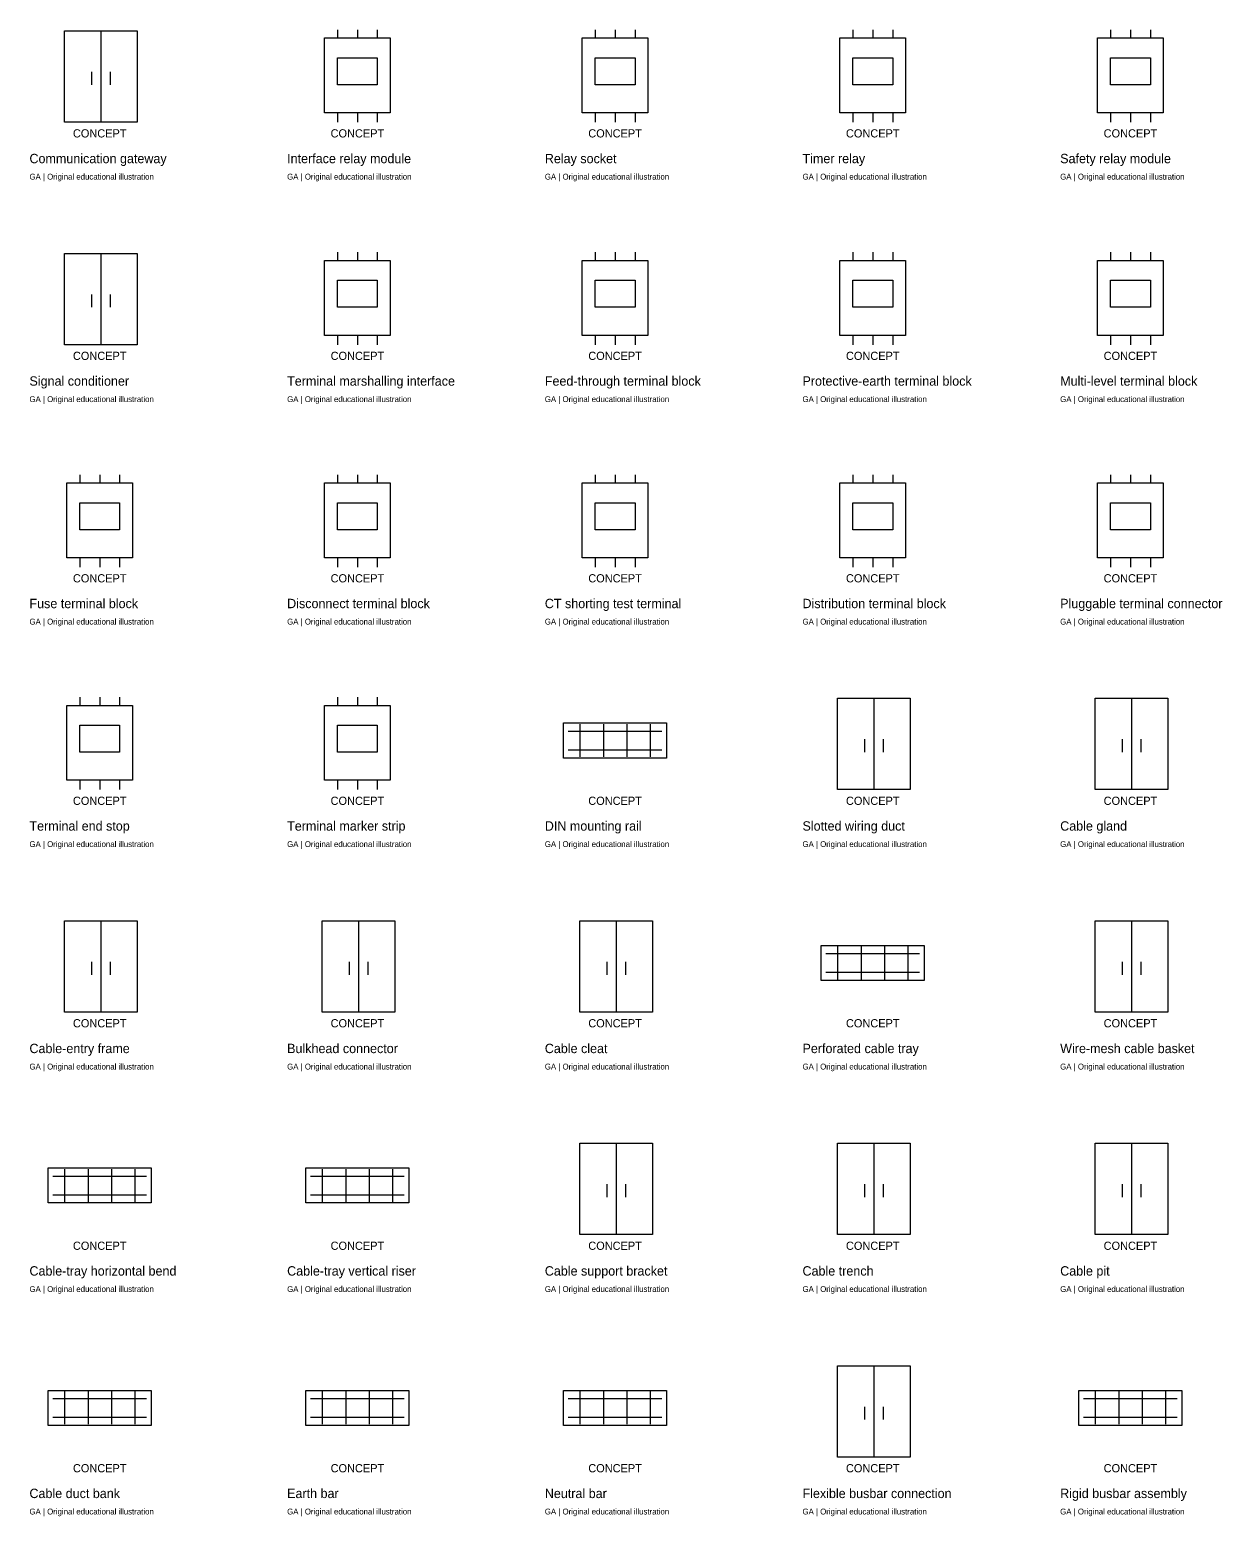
# Model space of a CAD drawing. Extents: x -25 to 1140, y -41451 to 113.
# Drawn here: x 0 to 1018, y -19411 to -18141 of the extents above; entities that cross this region are included whole.
import ezdxf
from ezdxf.enums import TextEntityAlignment as Align

# ---------------------------------------------------------------- set-up
doc = ezdxf.new("R2010")
doc.units = 0
doc.layers.add('REFERENCE', color=7, linetype='CONTINUOUS')

# ---------------------------------------------------------------- blocks, each defined once
blk = doc.blocks.new('REF_GA_COMMUNICATION_GATEWAY')
at = {"layer": 'REFERENCE'}
for p, q in [((30, 98), (92, 98)), ((30, 20), (30, 98)), ((61, 98), (61, 20)), ((92, 98), (92, 20)), ((53, 63), (53, 52)), ((69, 63), (69, 52)), ((92, 20), (30, 20))]:
    blk.add_line(p, q, dxfattribs=at)
blk.add_text('CONCEPT', height=7, dxfattribs=at).set_placement((60, 7), align=Align.CENTER)
blk = doc.blocks.new('REF_GA_INTERFACE_RELAY_MODULE')
at = {"layer": 'REFERENCE'}
for p, q in [((32, 92), (88, 92)), ((32, 28), (32, 92)), ((43, 99), (43, 92)), ((60, 99), (60, 92)), ((77, 99), (77, 92)), ((88, 92), (88, 28)), ((43, 75), (77, 75)), ((43, 52), (43, 75)), ((77, 75), (77, 52)), ((77, 52), (43, 52)), ((88, 28), (32, 28)), ((43, 28), (43, 20)), ((60, 28), (60, 20)), ((77, 28), (77, 20))]:
    blk.add_line(p, q, dxfattribs=at)
blk.add_text('CONCEPT', height=7, dxfattribs=at).set_placement((60, 7), align=Align.CENTER)
blk = doc.blocks.new('REF_GA_RELAY_SOCKET')
at = {"layer": 'REFERENCE'}
for p, q in [((32, 92), (88, 92)), ((32, 28), (32, 92)), ((43, 99), (43, 92)), ((60, 99), (60, 92)), ((77, 99), (77, 92)), ((88, 92), (88, 28)), ((43, 75), (77, 75)), ((43, 52), (43, 75)), ((77, 75), (77, 52)), ((77, 52), (43, 52)), ((88, 28), (32, 28)), ((43, 28), (43, 20)), ((60, 28), (60, 20)), ((77, 28), (77, 20))]:
    blk.add_line(p, q, dxfattribs=at)
blk.add_text('CONCEPT', height=7, dxfattribs=at).set_placement((60, 7), align=Align.CENTER)
blk = doc.blocks.new('REF_GA_TIMER_RELAY')
at = {"layer": 'REFERENCE'}
for p, q in [((32, 92), (88, 92)), ((32, 28), (32, 92)), ((43, 99), (43, 92)), ((60, 99), (60, 92)), ((77, 99), (77, 92)), ((88, 92), (88, 28)), ((43, 75), (77, 75)), ((43, 52), (43, 75)), ((77, 75), (77, 52)), ((77, 52), (43, 52)), ((88, 28), (32, 28)), ((43, 28), (43, 20)), ((60, 28), (60, 20)), ((77, 28), (77, 20))]:
    blk.add_line(p, q, dxfattribs=at)
blk.add_text('CONCEPT', height=7, dxfattribs=at).set_placement((60, 7), align=Align.CENTER)
blk = doc.blocks.new('REF_GA_SAFETY_RELAY_MODULE')
at = {"layer": 'REFERENCE'}
for p, q in [((32, 92), (88, 92)), ((32, 28), (32, 92)), ((43, 99), (43, 92)), ((60, 99), (60, 92)), ((77, 99), (77, 92)), ((88, 92), (88, 28)), ((43, 75), (77, 75)), ((43, 52), (43, 75)), ((77, 75), (77, 52)), ((77, 52), (43, 52)), ((88, 28), (32, 28)), ((43, 28), (43, 20)), ((60, 28), (60, 20)), ((77, 28), (77, 20))]:
    blk.add_line(p, q, dxfattribs=at)
blk.add_text('CONCEPT', height=7, dxfattribs=at).set_placement((60, 7), align=Align.CENTER)
blk = doc.blocks.new('REF_GA_SIGNAL_CONDITIONER')
at = {"layer": 'REFERENCE'}
for p, q in [((30, 98), (92, 98)), ((30, 20), (30, 98)), ((61, 98), (61, 20)), ((92, 98), (92, 20)), ((53, 63), (53, 52)), ((69, 63), (69, 52)), ((92, 20), (30, 20))]:
    blk.add_line(p, q, dxfattribs=at)
blk.add_text('CONCEPT', height=7, dxfattribs=at).set_placement((60, 7), align=Align.CENTER)
blk = doc.blocks.new('REF_GA_TERMINAL_MARSHALLING_INTERFACE')
at = {"layer": 'REFERENCE'}
for p, q in [((32, 92), (88, 92)), ((32, 28), (32, 92)), ((43, 99), (43, 92)), ((60, 99), (60, 92)), ((77, 99), (77, 92)), ((88, 92), (88, 28)), ((43, 75), (77, 75)), ((43, 52), (43, 75)), ((77, 75), (77, 52)), ((77, 52), (43, 52)), ((88, 28), (32, 28)), ((43, 28), (43, 20)), ((60, 28), (60, 20)), ((77, 28), (77, 20))]:
    blk.add_line(p, q, dxfattribs=at)
blk.add_text('CONCEPT', height=7, dxfattribs=at).set_placement((60, 7), align=Align.CENTER)
blk = doc.blocks.new('REF_GA_FEED_THROUGH_TERMINAL_BLOCK')
at = {"layer": 'REFERENCE'}
for p, q in [((32, 92), (88, 92)), ((32, 28), (32, 92)), ((43, 99), (43, 92)), ((60, 99), (60, 92)), ((77, 99), (77, 92)), ((88, 92), (88, 28)), ((43, 75), (77, 75)), ((43, 52), (43, 75)), ((77, 75), (77, 52)), ((77, 52), (43, 52)), ((88, 28), (32, 28)), ((43, 28), (43, 20)), ((60, 28), (60, 20)), ((77, 28), (77, 20))]:
    blk.add_line(p, q, dxfattribs=at)
blk.add_text('CONCEPT', height=7, dxfattribs=at).set_placement((60, 7), align=Align.CENTER)
blk = doc.blocks.new('REF_GA_PROTECTIVE_EARTH_TERMINAL_BLOCK')
at = {"layer": 'REFERENCE'}
for p, q in [((32, 92), (88, 92)), ((32, 28), (32, 92)), ((43, 99), (43, 92)), ((60, 99), (60, 92)), ((77, 99), (77, 92)), ((88, 92), (88, 28)), ((43, 75), (77, 75)), ((43, 52), (43, 75)), ((77, 75), (77, 52)), ((77, 52), (43, 52)), ((88, 28), (32, 28)), ((43, 28), (43, 20)), ((60, 28), (60, 20)), ((77, 28), (77, 20))]:
    blk.add_line(p, q, dxfattribs=at)
blk.add_text('CONCEPT', height=7, dxfattribs=at).set_placement((60, 7), align=Align.CENTER)
blk = doc.blocks.new('REF_GA_MULTI_LEVEL_TERMINAL_BLOCK')
at = {"layer": 'REFERENCE'}
for p, q in [((32, 92), (88, 92)), ((32, 28), (32, 92)), ((43, 99), (43, 92)), ((60, 99), (60, 92)), ((77, 99), (77, 92)), ((88, 92), (88, 28)), ((43, 75), (77, 75)), ((43, 52), (43, 75)), ((77, 75), (77, 52)), ((77, 52), (43, 52)), ((88, 28), (32, 28)), ((43, 28), (43, 20)), ((60, 28), (60, 20)), ((77, 28), (77, 20))]:
    blk.add_line(p, q, dxfattribs=at)
blk.add_text('CONCEPT', height=7, dxfattribs=at).set_placement((60, 7), align=Align.CENTER)
blk = doc.blocks.new('REF_GA_FUSE_TERMINAL_BLOCK')
at = {"layer": 'REFERENCE'}
for p, q in [((32, 92), (88, 92)), ((32, 28), (32, 92)), ((43, 99), (43, 92)), ((60, 99), (60, 92)), ((77, 99), (77, 92)), ((88, 92), (88, 28)), ((43, 75), (77, 75)), ((43, 52), (43, 75)), ((77, 75), (77, 52)), ((77, 52), (43, 52)), ((88, 28), (32, 28)), ((43, 28), (43, 20)), ((60, 28), (60, 20)), ((77, 28), (77, 20))]:
    blk.add_line(p, q, dxfattribs=at)
blk.add_text('CONCEPT', height=7, dxfattribs=at).set_placement((60, 7), align=Align.CENTER)
blk = doc.blocks.new('REF_GA_DISCONNECT_TERMINAL_BLOCK')
at = {"layer": 'REFERENCE'}
for p, q in [((32, 92), (88, 92)), ((32, 28), (32, 92)), ((43, 99), (43, 92)), ((60, 99), (60, 92)), ((77, 99), (77, 92)), ((88, 92), (88, 28)), ((43, 75), (77, 75)), ((43, 52), (43, 75)), ((77, 75), (77, 52)), ((77, 52), (43, 52)), ((88, 28), (32, 28)), ((43, 28), (43, 20)), ((60, 28), (60, 20)), ((77, 28), (77, 20))]:
    blk.add_line(p, q, dxfattribs=at)
blk.add_text('CONCEPT', height=7, dxfattribs=at).set_placement((60, 7), align=Align.CENTER)
blk = doc.blocks.new('REF_GA_CT_SHORTING_TEST_TERMINAL')
at = {"layer": 'REFERENCE'}
for p, q in [((32, 92), (88, 92)), ((32, 28), (32, 92)), ((43, 99), (43, 92)), ((60, 99), (60, 92)), ((77, 99), (77, 92)), ((88, 92), (88, 28)), ((43, 75), (77, 75)), ((43, 52), (43, 75)), ((77, 75), (77, 52)), ((77, 52), (43, 52)), ((88, 28), (32, 28)), ((43, 28), (43, 20)), ((60, 28), (60, 20)), ((77, 28), (77, 20))]:
    blk.add_line(p, q, dxfattribs=at)
blk.add_text('CONCEPT', height=7, dxfattribs=at).set_placement((60, 7), align=Align.CENTER)
blk = doc.blocks.new('REF_GA_DISTRIBUTION_TERMINAL_BLOCK')
at = {"layer": 'REFERENCE'}
for p, q in [((32, 92), (88, 92)), ((32, 28), (32, 92)), ((43, 99), (43, 92)), ((60, 99), (60, 92)), ((77, 99), (77, 92)), ((88, 92), (88, 28)), ((43, 75), (77, 75)), ((43, 52), (43, 75)), ((77, 75), (77, 52)), ((77, 52), (43, 52)), ((88, 28), (32, 28)), ((43, 28), (43, 20)), ((60, 28), (60, 20)), ((77, 28), (77, 20))]:
    blk.add_line(p, q, dxfattribs=at)
blk.add_text('CONCEPT', height=7, dxfattribs=at).set_placement((60, 7), align=Align.CENTER)
blk = doc.blocks.new('REF_GA_PLUGGABLE_TERMINAL_CONNECTOR')
at = {"layer": 'REFERENCE'}
for p, q in [((32, 92), (88, 92)), ((32, 28), (32, 92)), ((43, 99), (43, 92)), ((60, 99), (60, 92)), ((77, 99), (77, 92)), ((88, 92), (88, 28)), ((43, 75), (77, 75)), ((43, 52), (43, 75)), ((77, 75), (77, 52)), ((77, 52), (43, 52)), ((88, 28), (32, 28)), ((43, 28), (43, 20)), ((60, 28), (60, 20)), ((77, 28), (77, 20))]:
    blk.add_line(p, q, dxfattribs=at)
blk.add_text('CONCEPT', height=7, dxfattribs=at).set_placement((60, 7), align=Align.CENTER)
blk = doc.blocks.new('REF_GA_TERMINAL_END_STOP')
at = {"layer": 'REFERENCE'}
for p, q in [((32, 92), (88, 92)), ((32, 28), (32, 92)), ((43, 99), (43, 92)), ((60, 99), (60, 92)), ((77, 99), (77, 92)), ((88, 92), (88, 28)), ((43, 75), (77, 75)), ((43, 52), (43, 75)), ((77, 75), (77, 52)), ((77, 52), (43, 52)), ((88, 28), (32, 28)), ((43, 28), (43, 20)), ((60, 28), (60, 20)), ((77, 28), (77, 20))]:
    blk.add_line(p, q, dxfattribs=at)
blk.add_text('CONCEPT', height=7, dxfattribs=at).set_placement((60, 7), align=Align.CENTER)
blk = doc.blocks.new('REF_GA_TERMINAL_MARKER_STRIP')
at = {"layer": 'REFERENCE'}
for p, q in [((32, 92), (88, 92)), ((32, 28), (32, 92)), ((43, 99), (43, 92)), ((60, 99), (60, 92)), ((77, 99), (77, 92)), ((88, 92), (88, 28)), ((43, 75), (77, 75)), ((43, 52), (43, 75)), ((77, 75), (77, 52)), ((77, 52), (43, 52)), ((88, 28), (32, 28)), ((43, 28), (43, 20)), ((60, 28), (60, 20)), ((77, 28), (77, 20))]:
    blk.add_line(p, q, dxfattribs=at)
blk.add_text('CONCEPT', height=7, dxfattribs=at).set_placement((60, 7), align=Align.CENTER)
blk = doc.blocks.new('REF_GA_DIN_MOUNTING_RAIL')
at = {"layer": 'REFERENCE'}
for p, q in [((16, 77), (104, 77)), ((16, 47), (16, 77)), ((104, 77), (104, 47)), ((20, 70), (100, 70)), ((30, 76), (30, 48)), ((50, 76), (50, 48)), ((70, 76), (70, 48)), ((90, 76), (90, 48)), ((20, 54), (100, 54)), ((104, 47), (16, 47))]:
    blk.add_line(p, q, dxfattribs=at)
blk.add_text('CONCEPT', height=7, dxfattribs=at).set_placement((60, 7), align=Align.CENTER)
blk = doc.blocks.new('REF_GA_SLOTTED_WIRING_DUCT')
at = {"layer": 'REFERENCE'}
for p, q in [((30, 98), (92, 98)), ((30, 20), (30, 98)), ((61, 98), (61, 20)), ((92, 98), (92, 20)), ((53, 63), (53, 52)), ((69, 63), (69, 52)), ((92, 20), (30, 20))]:
    blk.add_line(p, q, dxfattribs=at)
blk.add_text('CONCEPT', height=7, dxfattribs=at).set_placement((60, 7), align=Align.CENTER)
blk = doc.blocks.new('REF_GA_CABLE_GLAND')
at = {"layer": 'REFERENCE'}
for p, q in [((30, 98), (92, 98)), ((30, 20), (30, 98)), ((61, 98), (61, 20)), ((92, 98), (92, 20)), ((53, 63), (53, 52)), ((69, 63), (69, 52)), ((92, 20), (30, 20))]:
    blk.add_line(p, q, dxfattribs=at)
blk.add_text('CONCEPT', height=7, dxfattribs=at).set_placement((60, 7), align=Align.CENTER)
blk = doc.blocks.new('REF_GA_CABLE_ENTRY_FRAME')
at = {"layer": 'REFERENCE'}
for p, q in [((30, 98), (92, 98)), ((30, 20), (30, 98)), ((61, 98), (61, 20)), ((92, 98), (92, 20)), ((53, 63), (53, 52)), ((69, 63), (69, 52)), ((92, 20), (30, 20))]:
    blk.add_line(p, q, dxfattribs=at)
blk.add_text('CONCEPT', height=7, dxfattribs=at).set_placement((60, 7), align=Align.CENTER)
blk = doc.blocks.new('REF_GA_BULKHEAD_CONNECTOR')
at = {"layer": 'REFERENCE'}
for p, q in [((30, 98), (92, 98)), ((30, 20), (30, 98)), ((61, 98), (61, 20)), ((92, 98), (92, 20)), ((53, 63), (53, 52)), ((69, 63), (69, 52)), ((92, 20), (30, 20))]:
    blk.add_line(p, q, dxfattribs=at)
blk.add_text('CONCEPT', height=7, dxfattribs=at).set_placement((60, 7), align=Align.CENTER)
blk = doc.blocks.new('REF_GA_CABLE_CLEAT')
at = {"layer": 'REFERENCE'}
for p, q in [((30, 98), (92, 98)), ((30, 20), (30, 98)), ((61, 98), (61, 20)), ((92, 98), (92, 20)), ((53, 63), (53, 52)), ((69, 63), (69, 52)), ((92, 20), (30, 20))]:
    blk.add_line(p, q, dxfattribs=at)
blk.add_text('CONCEPT', height=7, dxfattribs=at).set_placement((60, 7), align=Align.CENTER)
blk = doc.blocks.new('REF_GA_PERFORATED_CABLE_TRAY')
at = {"layer": 'REFERENCE'}
for p, q in [((16, 77), (104, 77)), ((16, 47), (16, 77)), ((104, 77), (104, 47)), ((20, 70), (100, 70)), ((30, 76), (30, 48)), ((50, 76), (50, 48)), ((70, 76), (70, 48)), ((90, 76), (90, 48)), ((20, 54), (100, 54)), ((104, 47), (16, 47))]:
    blk.add_line(p, q, dxfattribs=at)
blk.add_text('CONCEPT', height=7, dxfattribs=at).set_placement((60, 7), align=Align.CENTER)
blk = doc.blocks.new('REF_GA_WIRE_MESH_CABLE_BASKET')
at = {"layer": 'REFERENCE'}
for p, q in [((30, 98), (92, 98)), ((30, 20), (30, 98)), ((61, 98), (61, 20)), ((92, 98), (92, 20)), ((53, 63), (53, 52)), ((69, 63), (69, 52)), ((92, 20), (30, 20))]:
    blk.add_line(p, q, dxfattribs=at)
blk.add_text('CONCEPT', height=7, dxfattribs=at).set_placement((60, 7), align=Align.CENTER)
blk = doc.blocks.new('REF_GA_CABLE_TRAY_HORIZONTAL_BEND')
at = {"layer": 'REFERENCE'}
for p, q in [((16, 77), (104, 77)), ((16, 47), (16, 77)), ((104, 77), (104, 47)), ((20, 70), (100, 70)), ((30, 76), (30, 48)), ((50, 76), (50, 48)), ((70, 76), (70, 48)), ((90, 76), (90, 48)), ((20, 54), (100, 54)), ((104, 47), (16, 47))]:
    blk.add_line(p, q, dxfattribs=at)
blk.add_text('CONCEPT', height=7, dxfattribs=at).set_placement((60, 7), align=Align.CENTER)
blk = doc.blocks.new('REF_GA_CABLE_TRAY_VERTICAL_RISER')
at = {"layer": 'REFERENCE'}
for p, q in [((16, 77), (104, 77)), ((16, 47), (16, 77)), ((104, 77), (104, 47)), ((20, 70), (100, 70)), ((30, 76), (30, 48)), ((50, 76), (50, 48)), ((70, 76), (70, 48)), ((90, 76), (90, 48)), ((20, 54), (100, 54)), ((104, 47), (16, 47))]:
    blk.add_line(p, q, dxfattribs=at)
blk.add_text('CONCEPT', height=7, dxfattribs=at).set_placement((60, 7), align=Align.CENTER)
blk = doc.blocks.new('REF_GA_CABLE_SUPPORT_BRACKET')
at = {"layer": 'REFERENCE'}
for p, q in [((30, 98), (92, 98)), ((30, 20), (30, 98)), ((61, 98), (61, 20)), ((92, 98), (92, 20)), ((53, 63), (53, 52)), ((69, 63), (69, 52)), ((92, 20), (30, 20))]:
    blk.add_line(p, q, dxfattribs=at)
blk.add_text('CONCEPT', height=7, dxfattribs=at).set_placement((60, 7), align=Align.CENTER)
blk = doc.blocks.new('REF_GA_CABLE_TRENCH')
at = {"layer": 'REFERENCE'}
for p, q in [((30, 98), (92, 98)), ((30, 20), (30, 98)), ((61, 98), (61, 20)), ((92, 98), (92, 20)), ((53, 63), (53, 52)), ((69, 63), (69, 52)), ((92, 20), (30, 20))]:
    blk.add_line(p, q, dxfattribs=at)
blk.add_text('CONCEPT', height=7, dxfattribs=at).set_placement((60, 7), align=Align.CENTER)
blk = doc.blocks.new('REF_GA_CABLE_PIT')
at = {"layer": 'REFERENCE'}
for p, q in [((30, 98), (92, 98)), ((30, 20), (30, 98)), ((61, 98), (61, 20)), ((92, 98), (92, 20)), ((53, 63), (53, 52)), ((69, 63), (69, 52)), ((92, 20), (30, 20))]:
    blk.add_line(p, q, dxfattribs=at)
blk.add_text('CONCEPT', height=7, dxfattribs=at).set_placement((60, 7), align=Align.CENTER)
blk = doc.blocks.new('REF_GA_CABLE_DUCT_BANK')
at = {"layer": 'REFERENCE'}
for p, q in [((16, 77), (104, 77)), ((16, 47), (16, 77)), ((104, 77), (104, 47)), ((20, 70), (100, 70)), ((30, 76), (30, 48)), ((50, 76), (50, 48)), ((70, 76), (70, 48)), ((90, 76), (90, 48)), ((20, 54), (100, 54)), ((104, 47), (16, 47))]:
    blk.add_line(p, q, dxfattribs=at)
blk.add_text('CONCEPT', height=7, dxfattribs=at).set_placement((60, 7), align=Align.CENTER)
blk = doc.blocks.new('REF_GA_EARTH_BAR')
at = {"layer": 'REFERENCE'}
for p, q in [((16, 77), (104, 77)), ((16, 47), (16, 77)), ((104, 77), (104, 47)), ((20, 70), (100, 70)), ((30, 76), (30, 48)), ((50, 76), (50, 48)), ((70, 76), (70, 48)), ((90, 76), (90, 48)), ((20, 54), (100, 54)), ((104, 47), (16, 47))]:
    blk.add_line(p, q, dxfattribs=at)
blk.add_text('CONCEPT', height=7, dxfattribs=at).set_placement((60, 7), align=Align.CENTER)
blk = doc.blocks.new('REF_GA_NEUTRAL_BAR')
at = {"layer": 'REFERENCE'}
for p, q in [((16, 77), (104, 77)), ((16, 47), (16, 77)), ((104, 77), (104, 47)), ((20, 70), (100, 70)), ((30, 76), (30, 48)), ((50, 76), (50, 48)), ((70, 76), (70, 48)), ((90, 76), (90, 48)), ((20, 54), (100, 54)), ((104, 47), (16, 47))]:
    blk.add_line(p, q, dxfattribs=at)
blk.add_text('CONCEPT', height=7, dxfattribs=at).set_placement((60, 7), align=Align.CENTER)
blk = doc.blocks.new('REF_GA_FLEXIBLE_BUSBAR_CONNECTION')
at = {"layer": 'REFERENCE'}
for p, q in [((30, 98), (92, 98)), ((30, 20), (30, 98)), ((61, 98), (61, 20)), ((92, 98), (92, 20)), ((53, 63), (53, 52)), ((69, 63), (69, 52)), ((92, 20), (30, 20))]:
    blk.add_line(p, q, dxfattribs=at)
blk.add_text('CONCEPT', height=7, dxfattribs=at).set_placement((60, 7), align=Align.CENTER)
blk = doc.blocks.new('REF_GA_RIGID_BUSBAR_ASSEMBLY')
at = {"layer": 'REFERENCE'}
for p, q in [((16, 77), (104, 77)), ((16, 47), (16, 77)), ((104, 77), (104, 47)), ((20, 70), (100, 70)), ((30, 76), (30, 48)), ((50, 76), (50, 48)), ((70, 76), (70, 48)), ((90, 76), (90, 48)), ((20, 54), (100, 54)), ((104, 47), (16, 47))]:
    blk.add_line(p, q, dxfattribs=at)
blk.add_text('CONCEPT', height=7, dxfattribs=at).set_placement((60, 7), align=Align.CENTER)

msp = doc.modelspace()

# ---------------------------------------------------------------- block references
at = {"layer": 'REFERENCE'}
for name, p in [('REF_GA_INTERFACE_RELAY_MODULE', (220, -18240)), ('REF_GA_RELAY_SOCKET', (440, -18240)), ('REF_GA_TIMER_RELAY', (660, -18240)), ('REF_GA_SAFETY_RELAY_MODULE', (880, -18240)), ('REF_GA_COMMUNICATION_GATEWAY', (0, -18240)), ('REF_GA_SIGNAL_CONDITIONER', (0, -18430)), ('REF_GA_TERMINAL_MARSHALLING_INTERFACE', (220, -18430)), ('REF_GA_FEED_THROUGH_TERMINAL_BLOCK', (440, -18430)), ('REF_GA_PROTECTIVE_EARTH_TERMINAL_BLOCK', (660, -18430)), ('REF_GA_MULTI_LEVEL_TERMINAL_BLOCK', (880, -18430)), ('REF_GA_FUSE_TERMINAL_BLOCK', (0, -18620)), ('REF_GA_DISCONNECT_TERMINAL_BLOCK', (220, -18620)), ('REF_GA_CT_SHORTING_TEST_TERMINAL', (440, -18620)), ('REF_GA_DISTRIBUTION_TERMINAL_BLOCK', (660, -18620)), ('REF_GA_PLUGGABLE_TERMINAL_CONNECTOR', (880, -18620)), ('REF_GA_TERMINAL_END_STOP', (0, -18810)), ('REF_GA_TERMINAL_MARKER_STRIP', (220, -18810)), ('REF_GA_SLOTTED_WIRING_DUCT', (660, -18810)), ('REF_GA_CABLE_GLAND', (880, -18810)), ('REF_GA_DIN_MOUNTING_RAIL', (440, -18810)), ('REF_GA_CABLE_ENTRY_FRAME', (0, -19000)), ('REF_GA_BULKHEAD_CONNECTOR', (220, -19000)), ('REF_GA_CABLE_CLEAT', (440, -19000)), ('REF_GA_WIRE_MESH_CABLE_BASKET', (880, -19000)), ('REF_GA_PERFORATED_CABLE_TRAY', (660, -19000)), ('REF_GA_CABLE_SUPPORT_BRACKET', (440, -19190)), ('REF_GA_CABLE_TRENCH', (660, -19190)), ('REF_GA_CABLE_PIT', (880, -19190)), ('REF_GA_CABLE_TRAY_HORIZONTAL_BEND', (0, -19190)), ('REF_GA_CABLE_TRAY_VERTICAL_RISER', (220, -19190)), ('REF_GA_FLEXIBLE_BUSBAR_CONNECTION', (660, -19380)), ('REF_GA_CABLE_DUCT_BANK', (0, -19380)), ('REF_GA_EARTH_BAR', (220, -19380)), ('REF_GA_NEUTRAL_BAR', (440, -19380)), ('REF_GA_RIGID_BUSBAR_ASSEMBLY', (880, -19380))]:
    msp.add_blockref(name, p, dxfattribs=at)

# ---------------------------------------------------------------- texts
for s, height, p in [('Communication gateway', 8, (0, -18255)), ('Interface relay module', 8, (220, -18255)), ('Relay socket', 8, (440, -18255)), ('Timer relay', 8, (660, -18255)), ('Safety relay module', 8, (880, -18255)), ('GA | Original educational illustration', 5, (0, -18269)), ('GA | Original educational illustration', 5, (220, -18269)), ('GA | Original educational illustration', 5, (440, -18269)), ('GA | Original educational illustration', 5, (660, -18269)), ('GA | Original educational illustration', 5, (880, -18269)), ('Signal conditioner', 8, (0, -18445)), ('Terminal marshalling interface', 8, (220, -18445)), ('Feed-through terminal block', 8, (440, -18445)), ('Protective-earth terminal block', 8, (660, -18445)), ('Multi-level terminal block', 8, (880, -18445)), ('GA | Original educational illustration', 5, (0, -18459)), ('GA | Original educational illustration', 5, (220, -18459)), ('GA | Original educational illustration', 5, (440, -18459)), ('GA | Original educational illustration', 5, (660, -18459)), ('GA | Original educational illustration', 5, (880, -18459)), ('Fuse terminal block', 8, (0, -18635)), ('Disconnect terminal block', 8, (220, -18635)), ('CT shorting test terminal', 8, (440, -18635)), ('Distribution terminal block', 8, (660, -18635)), ('Pluggable terminal connector', 8, (880, -18635)), ('GA | Original educational illustration', 5, (0, -18649)), ('GA | Original educational illustration', 5, (220, -18649)), ('GA | Original educational illustration', 5, (440, -18649)), ('GA | Original educational illustration', 5, (660, -18649)), ('GA | Original educational illustration', 5, (880, -18649)), ('Terminal end stop', 8, (0, -18825)), ('Terminal marker strip', 8, (220, -18825)), ('DIN mounting rail', 8, (440, -18825)), ('Slotted wiring duct', 8, (660, -18825)), ('Cable gland', 8, (880, -18825)), ('GA | Original educational illustration', 5, (0, -18839)), ('GA | Original educational illustration', 5, (220, -18839)), ('GA | Original educational illustration', 5, (440, -18839)), ('GA | Original educational illustration', 5, (660, -18839)), ('GA | Original educational illustration', 5, (880, -18839)), ('Cable-entry frame', 8, (0, -19015)), ('Bulkhead connector', 8, (220, -19015)), ('Cable cleat', 8, (440, -19015)), ('Perforated cable tray', 8, (660, -19015)), ('Wire-mesh cable basket', 8, (880, -19015)), ('GA | Original educational illustration', 5, (0, -19029)), ('GA | Original educational illustration', 5, (220, -19029)), ('GA | Original educational illustration', 5, (440, -19029)), ('GA | Original educational illustration', 5, (660, -19029)), ('GA | Original educational illustration', 5, (880, -19029)), ('Cable-tray horizontal bend', 8, (0, -19205)), ('Cable-tray vertical riser', 8, (220, -19205)), ('Cable support bracket', 8, (440, -19205)), ('Cable trench', 8, (660, -19205)), ('Cable pit', 8, (880, -19205)), ('GA | Original educational illustration', 5, (0, -19219)), ('GA | Original educational illustration', 5, (220, -19219)), ('GA | Original educational illustration', 5, (440, -19219)), ('GA | Original educational illustration', 5, (660, -19219)), ('GA | Original educational illustration', 5, (880, -19219)), ('Cable duct bank', 8, (0, -19395)), ('Earth bar', 8, (220, -19395)), ('Neutral bar', 8, (440, -19395)), ('Flexible busbar connection', 8, (660, -19395)), ('Rigid busbar assembly', 8, (880, -19395)), ('GA | Original educational illustration', 5, (0, -19409)), ('GA | Original educational illustration', 5, (220, -19409)), ('GA | Original educational illustration', 5, (440, -19409)), ('GA | Original educational illustration', 5, (660, -19409)), ('GA | Original educational illustration', 5, (880, -19409))]:
    msp.add_text(s, height=height, dxfattribs=at).set_placement(p)

doc.saveas('drawing.dxf')
